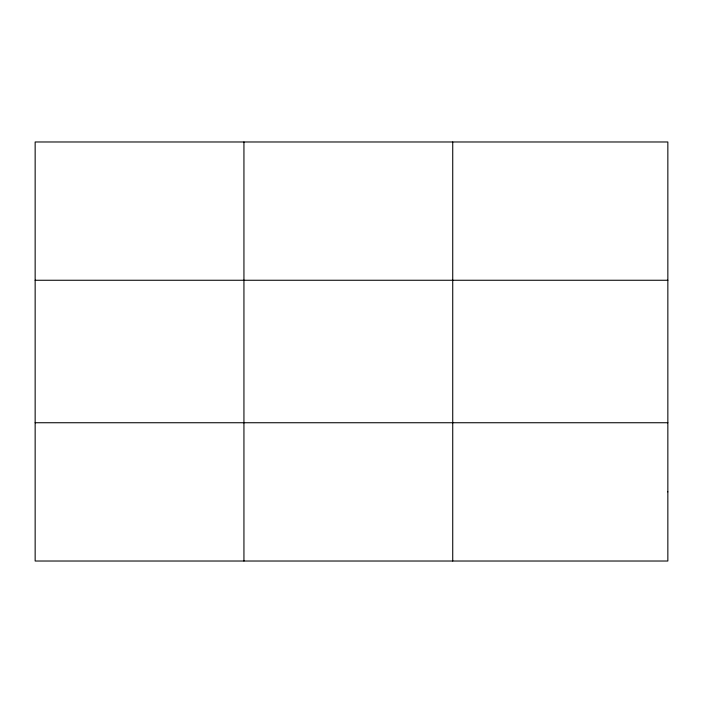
<?xml version="1.0" encoding="UTF-8"?>
<svg xmlns="http://www.w3.org/2000/svg" width="703" height="703" viewBox="0 0 703 703"><rect width="100%" height="100%" fill="white"/><g stroke="black" fill="none" stroke-linecap="round" stroke-linejoin="round"><path stroke-width="1.05" d="M243.941 561.02L243.941 141.98M452.732 561.02L452.732 141.98M35.15 280.26L667.85 280.26M35.15 422.74L667.85 422.74M667.85 491.88L667.85 561.02L35.15 561.02L35.15 141.98L667.85 141.98L667.85 491.88"/></g></svg>
